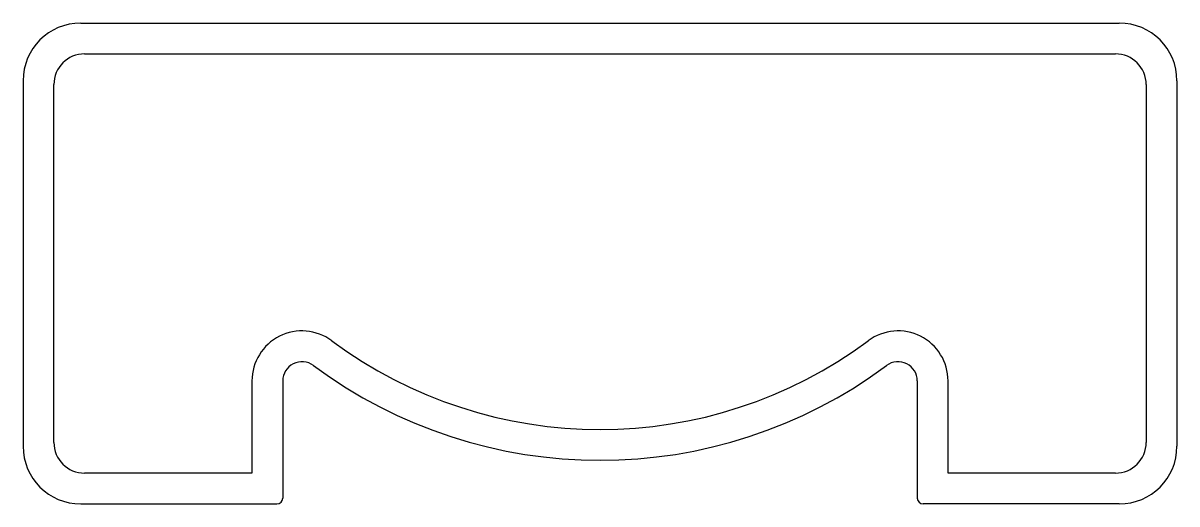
# Model space of a CAD drawing. Extents: x 560.4 to 620.4, y 647.5 to 672.5.
import ezdxf

# ---------------------------------------------------------------- set-up
doc = ezdxf.new("R2010")
doc.units = 0
doc.layers.get('0').update_dxf_attribs({"linetype": 'CONTINUOUS'})

msp = doc.modelspace()

# ---------------------------------------------------------------- linework, layer by layer
for p, q in [((563.375, 672.477), (617.375, 672.477)), ((563.575, 670.877), (617.175, 670.877)), ((560.375, 669.477), (560.375, 650.477)), ((561.975, 650.677), (561.975, 669.277)), ((618.775, 669.277), (618.775, 650.677)), ((620.375, 669.477), (620.375, 650.477)), ((572.275, 653.872), (572.275, 649.077)), ((573.875, 653.872), (573.875, 647.777)), ((606.875, 653.872), (606.875, 647.777)), ((608.475, 649.077), (608.475, 653.872)), ((572.275, 649.077), (563.575, 649.077)), ((617.175, 649.077), (608.475, 649.077)), ((563.375, 647.477), (573.575, 647.477)), ((617.375, 647.477), (607.175, 647.477))]:
    msp.add_line(p, q)
for centre, radius, start, end in [((563.375, 669.477), 3, 90, 180), ((617.375, 669.477), 3, 0, 90), ((563.575, 669.277), 1.6, 90, 180), ((617.175, 669.277), 1.6, 0, 90), ((574.875, 653.872), 2.6, 53.40507, 180), ((605.875, 653.872), 2.6, 0, 126.59493), ((590.375, 674.747), 23.4, 233.40507, 306.59493), ((574.875, 653.872), 1, 53.40507, 180), ((590.375, 674.747), 25, 233.40507, 306.59493), ((605.875, 653.872), 1, 0, 126.59493), ((563.375, 650.477), 3, 180, 270), ((563.575, 650.677), 1.6, 180, 270), ((617.175, 650.677), 1.6, 270, 0), ((617.375, 650.477), 3, 270, 0), ((573.575, 647.777), 0.3, 270, 0), ((607.175, 647.777), 0.3, 180, 270)]:
    msp.add_arc(centre, radius, start, end)

doc.saveas('drawing.dxf')
